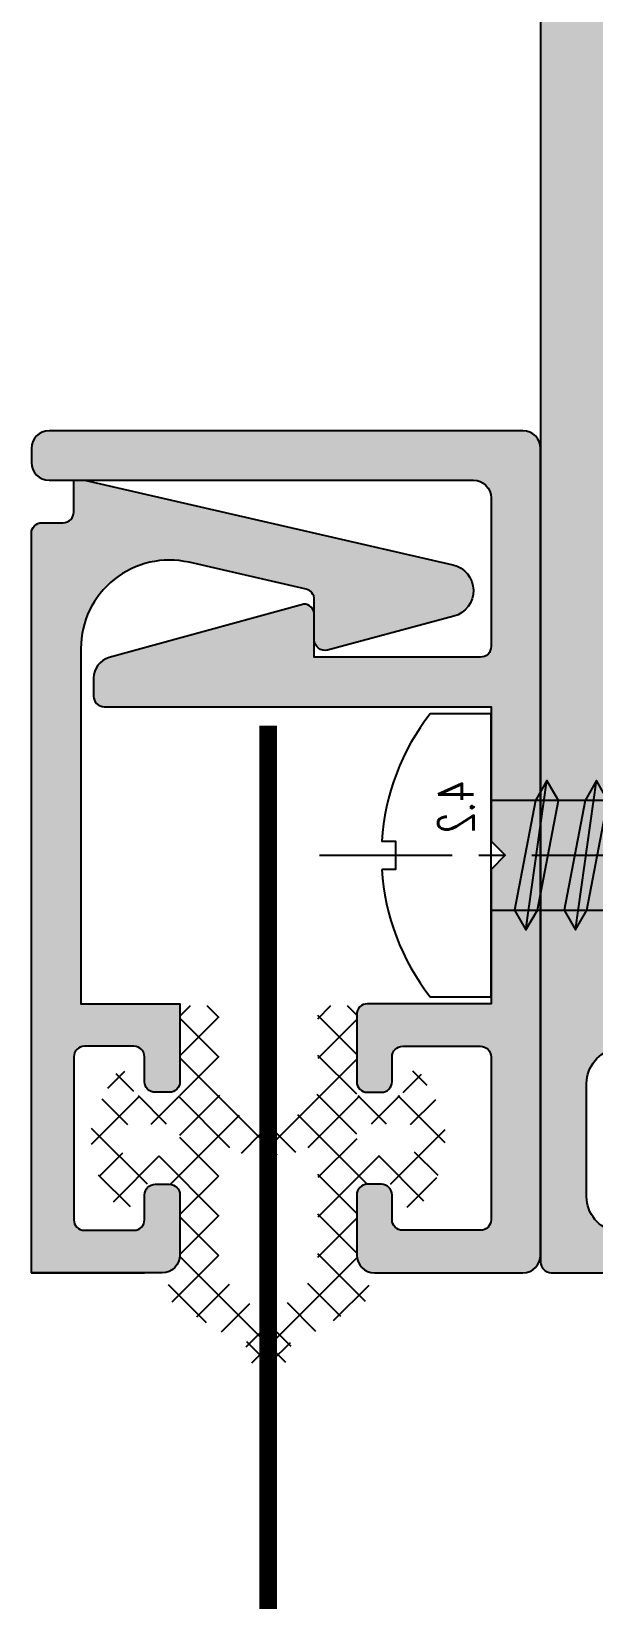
# Model space of a CAD drawing. Extents: x -160106 to 966792, y -663931 to 1550022.
# Drawn here: x -32155.47 to -32139.57, y -85884.49 to -85840.17 of the extents above; entities that cross this region are included whole.
import ezdxf
from ezdxf.enums import TextEntityAlignment as Align

# ---------------------------------------------------------------- set-up
doc = ezdxf.new("R2010")
doc.units = 0
doc.linetypes.add('CENTER', pattern=[2, 1.25, -0.25, 0.25, -0.25])
doc.linetypes.add('ZN-DASH', pattern=[0.35, 0.25, -0.1])
for name, color, linetype in [('!ZN1-填充-8', 8, 'Continuous'), ('!ZN1-标注-173', 173, 'Continuous'), ('!ZN4-配件-11', 11, 'Continuous'), ('!ZN5-铝材断面-6', 6, 'Continuous'), ('型材截面颜色', 253, 'Continuous')]:
    doc.layers.add(name, color=color, linetype=linetype)
doc.styles.add('DHTEXT-1', font='ROMANS.shx', dxfattribs={"width": 0.7, "bigfont": 'CHINESE.shx'})

# ---------------------------------------------------------------- blocks, each defined once
blk = doc.blocks.new('CX13448X')
at = {"layer": '型材截面颜色', "ltscale": 15}
h = blk.add_hatch(color=256, dxfattribs=at)
h.dxf.hatch_style = 1
edge = h.paths.add_edge_path(flags=16)
edge.add_line((0.3000000000029104, -7), (15.5000000001528, -7.000000000000002))
edge.add_arc((15.50000000015643, -6.699999999998909), 0.3000000000010914, 269.999999999175, 359.9999999991749)
edge.add_line((15.80000000015571, -6.700000000004366), (15.80000000015707, 6.700000000004366))
edge.add_arc((15.50000000016007, 6.700000000002547), 0.2999999999992724, 360.0000000005645, 450.0000000005645)
edge.add_line((15.50000000015643, 7), (0.3000000000065484, 7.000000000000002))
edge.add_arc((0.3000000000029104, 6.700000000000728), 0.2999999999992724, 449.9999999991749, 539.999999999175)
edge.add_line((3.637978807091713e-12, 6.700000000004366), (2.272095727701607e-12, -6.700000000004366))
edge.add_arc((0.2999999999992724, -6.700000000000728), 0.2999999999992724, 180.0000000005645, 270.0000000005645)
edge = h.paths.add_edge_path()
edge.add_arc((17.10000000106811, -6.670849738133256), 0.4999999990903793, 318.5903778461815, 360.0000000200885)
edge.add_arc((17.10000000106811, -6.670849738133256), 0.4999999990905053, 318.59037784618147, 360.00000002008846, ccw=False)
edge.add_arc((17.70000000015716, -7.19999999999709), 0.2999999999943072, 498.5903778998151, 629.9999999998697)
edge.add_line((17.70000000015716, -7.499999999992724), (17.83417375136196, -7.49999999999303))
edge.add_arc((17.83417375137651, -6.99999999996362), 0.5000000000291038, 269.9999999982022, 284.9999999974568)
edge.add_line((17.96358327391499, -7.482962913141819), (19.95570195740705, -6.949176320666975))
edge.add_arc((19.90393814839263, -6.755991155418087), 0.1999999999903862, 284.9999999984442, 368.0465667588496)
edge.add_arc((20.30000000017026, -6.699999999897045), 0.1999999999240962, 44.99999998291992, 188.0465667846159, ccw=False)
edge.add_line((20.44142135639413, -6.558578643756846), (20.75370126542768, -6.870858552791816))
edge.add_arc((20.40014787481778, -7.2244119433999), 0.5000000000232364, 365.00000000097833, 404.9999999997223, ccw=False)
edge.add_line((20.89824522388517, -7.180834072016296), (21.09885840958511, -9.473853277173932))
edge.add_arc((20.80000000015571, -9.499999999994543), 0.2999999999995347, 249.9999999991771, 364.9999999992583, ccw=False)
edge.add_line((20.69739395715442, -9.781907786229567), (19.2973939571614, -9.272349458268309))
edge.add_arc((19.39999999978681, -8.990441672565794), 0.299999999370298, 190.5210767381537, 250.000000032265, ccw=False)
edge.add_arc((18.81008731799739, -9.099999999996726), 0.3000000000032689, 370.5210768279933, 449.9999999991749)
edge.add_line((18.81008731800102, -8.799999999993815), (9.748517285479465, -8.79999999999504))
edge.add_arc((9.748517285483103, -8.499999999985448), 0.3000000000101863, 225.000000000361, 269.9999999991749, ccw=False)
edge.add_line((9.536385251121828, -8.712132034350361), (9.412121182144174, -8.58786796537578))
edge.add_arc((9.19998914752432, -8.799999999990177), 0.3000000003702247, 404.9999999993784, 495.0000000006067)
edge.add_line((8.987857112904749, -8.587867965376063), (8.863593043930168, -8.712132034350079))
edge.add_arc((8.651461009569175, -8.499999999985448), 0.3000000000100832, 270.0000000005645, 314.9999999993784, ccw=False)
edge.add_line((8.651461009572813, -8.799999999995634), (0.3000000000029104, -8.799999999996654))
edge.add_arc((0.3000000000065484, -9.099999999998545), 0.3000000000029104, 450.0000000005645, 539.9999999998697)
edge.add_line((3.637978807091713e-12, -9.099999999998545), (8.593476778635004e-12, -13.32032163476106))
edge.add_arc((0.2999999999992724, -13.3203216347647), 0.2999999999919964, 539.999999999175, 625.000000002151)
edge.add_line((0.2738532771872997, -13.6191800441884), (0.7433855323651162, -13.6602587936715))
edge.add_arc((0.6998076609779673, -14.1583561427251), 0.5000000000081111, 360.00000000007816, 444.9999999984081, ccw=False)
edge.add_line((1.199807660985243, -14.15835614272328), (1.199807660985148, -14.20019055570992))
edge.add_arc((0.6998076609816053, -14.20019055570992), 0.500000000003638, 270.0000000011204, 359.9999999998697, ccw=False)
edge.add_line((0.6998076609888813, -14.70019055571174), (-1.800192339011119, -14.70019055571152))
edge.add_arc((-1.800192339011119, -15.00019055571465), 0.3000000000029104, 449.9999999998697, 539.9999999988275)
edge.add_line((-2.100192339014029, -15.00019055570738), (-2.100192339012211, -17.40019055570883))
edge.add_arc((-2.400192339009664, -17.40019055571429), 0.2999999999992724, 270.0000000005645, 360.00000000091194, ccw=False)
edge.add_line((-2.400192339009664, -17.70019055571174), (-2.800192339011119, -17.70019055571265))
edge.add_arc((-2.800192338945635, -16.95019055591547), 0.7499999997962732, 124.84990459054961, 269.9999999951451, ccw=False)
edge.add_arc((-3.400192339013302, -16.08850615923075), 0.2999999999999152, 304.8499045927399, 359.9999999977853)
edge.add_line((-3.100192339014029, -16.08850615924166), (-3.100192339012263, -15.31187495217455))
edge.add_arc((-3.400192338824127, -15.31187495259292), 0.2999999998137355, 360.0000000797721, 415.1500954802883)
edge.add_arc((-2.800192339014757, -14.45019055571356), 0.7499999999953874, 89.99999999959181, 235.1500954045641, ccw=False)
edge.add_line((-2.800192339007481, -13.70019055571902), (-2.299999999991996, -13.70019055571106))
edge.add_arc((-2.299999999999272, -13.2001905557081), 0.500000000003638, 270.0000000007035, 359.9999999996613)
edge.add_line((-1.799999999995634, -13.20019055571174), (-1.799999999987897, 34.99999999999272))
edge.add_arc((-1.499999999992724, 34.99999999999818), 0.2999999999956344, 89.99999999986971, 180.0000000009119, ccw=False)
edge.add_line((-1.499999999992724, 35.29999999999563), (2.399999990229844, 35.29999999999586))
edge.add_arc((2.399999990229844, 34.99999999999454), 0.3000000000010914, 359.99999999952234, 449.9999999998697, ccw=False)
edge.add_line((2.699999990229117, 34.99999999999272), (2.699999990233151, 33.57426406870945))
edge.add_arc((2.399999990208016, 33.57426406871855), 0.3000000000247383, 315.0000000015893, 359.99999999813275, ccw=False)
edge.add_line((2.612132024587481, 33.36213203435182), (2.287867955877291, 33.0378679656431))
edge.add_arc((2.075735921516753, 33.25000000000909), 0.3000000000100832, 270.0000000005645, 314.9999999993784, ccw=False)
edge.add_line((2.075735921520391, 32.94999999999891), (1.999999990235665, 32.94999999999726))
edge.add_arc((1.999999990228389, 33.24999999999272), 0.2999999999956344, 179.9999999998697, 270.00000000125937, ccw=False)
edge.add_line((1.699999990232754, 33.24999999999272), (1.699999990212405, 33.89999999999418))
edge.add_arc((1.399999990222568, 33.90000000000509), 0.2999999999919964, 359.9999999977853, 449.9999999977853)
edge.add_line((1.399999990233482, 34.19999999999709), (0.7437794071629469, 34.19999999999676))
edge.add_arc((0.743779407144757, 33.70000000031359), 0.4999999996834958, 449.9999999982022, 460.0079798054889)
edge.add_line((0.6568867402129399, 34.19239177940472), (0.3262146563246043, 34.13403788224134))
edge.add_arc((0.4999999902320269, 33.14925432342716), 0.9999999999976827, 460.0079798014438, 539.999999999974)
edge.add_line((-0.5000000097643351, 33.14925432342716), (-0.5000000097788839, 29.95078068236035))
edge.add_arc((0.4999999902247509, 29.95078068236762), 1.000000000003638, 180.0000000003908, 259.9920201989838)
edge.add_line((0.326214656324737, 28.96599712354509), (0.6568867402128072, 28.90764322639113))
edge.add_arc((0.743779407148395, 29.40003500548119), 0.4999999996836761, 259.9920201942506, 270.0000000015372)
edge.add_line((0.7437794071593089, 28.90003500579769), (1.399999990229844, 28.90003500579802))
edge.add_arc((1.399999990233482, 29.2000350058006), 0.3000000000029104, 269.9999999998697, 359.9999999998697)
edge.add_line((1.699999990232754, 29.2000350058006), (1.699999990234232, 29.85003500579478))
edge.add_arc((1.999999990235665, 29.85003500579478), 0.3000000000029104, 89.99999999986971, 179.9999999998697, ccw=False)
edge.add_line((1.999999990235665, 30.15003500579769), (2.075735921520391, 30.15003500579934))
edge.add_arc((2.075735921516753, 29.85003500578932), 0.3000000000101863, 405.000000000361, 449.999999999175, ccw=False)
edge.add_line((2.287867955878028, 30.06216704015242), (2.612132024579468, 29.73790297144222))
edge.add_arc((2.399999990204378, 29.5257709370635), 0.3000000000306627, 360.00000000403855, 405.000000000361, ccw=False)
edge.add_line((2.699999990236392, 29.52577093708533), (2.699999990232558, 27.83926549035095))
edge.add_arc((2.399999990244396, 27.83926549035095), 0.2999999999883585, 329.99999999831596, 359.9999999998697, ccw=False)
edge.add_line((2.659807611365977, 27.6892654903495), (2.059807611368707, 26.65003500579905))
edge.add_arc((1.799999990234937, 26.80003500579551), 0.2999999999955427, 179.9999999991749, 330.00000000026074, ccw=False)
edge.add_line((1.499999990235665, 26.80003500579915), (1.499999990229981, 27.50003500579624))
edge.add_arc((1.199999990225479, 27.50003500579442), 0.3000000000065484, 360.0000000005645, 449.9999999998697)
edge.add_line((1.199999990225479, 27.80003500580096), (0.2999999902167474, 27.80003500580665))
edge.add_arc((0.2999999902349373, 27.50003500580715), 0.2999999999992724, 450.0000000033438, 540.0000000019542)
edge.add_line((-9.764335118234158e-09, 27.50003500579624), (-9.769794419393162e-09, 9.099999999998545))
edge.add_arc((0.2999999902276613, 9.099999999996726), 0.2999999999992724, 539.9999999995222, 630.0000000005646)
edge.add_line((0.2999999902312993, 8.799999999995634), (1.199999990225479, 8.799999999997226))
edge.add_arc((1.199999990232754, 9.099999999993088), 0.2999999999956344, 269.9999999984801, 359.9999999998697)
edge.add_line((1.499999990228389, 9.099999999991269), (1.499999990237256, 9.799999999995634))
edge.add_arc((1.799999990238575, 9.799999999991996), 0.2999999999992724, 390.00000000163124, 539.9999999991749, ccw=False)
edge.add_line((2.059807611367432, 9.949999999998909), (2.63715788055697, 8.949999999997596))
edge.add_arc((2.896965501662635, 9.099999999991269), 0.299999999972579, 210.0000000016097, 270.0000000054281)
edge.add_line((2.896965501691739, 8.800000000019281), (8.651461009569175, 8.800000000011654))
edge.add_arc((8.651461009547347, 8.499999999978172), 0.3000000000320142, 404.9999999979045, 449.99999999570093, ccw=False)
edge.add_line((8.863593043934088, 8.712132034350361), (8.987857112908104, 8.58786796537578))
edge.add_arc((9.199989147527958, 8.799999999993815), 0.3000000003715109, 224.9999999996241, 315.0000000003611)
edge.add_line((9.41212118214753, 8.587867965376063), (9.536385251125749, 8.712132034350079))
edge.add_arc((9.748517285483103, 8.499999999989086), 0.3000000000049383, 450.0000000005645, 494.99999999937836, ccw=False)
edge.add_line((9.748517285479465, 8.799999999995634), (18.81008731800102, 8.800000000004134))
edge.add_arc((18.81008731800102, 9.100000000013097), 0.3000000000083674, 269.9999999998697, 349.478923169482)
edge.add_arc((19.3999999997759, 8.990441672578527), 0.2999999993480698, 469.9999999674756, 529.4789232633423, ccw=False)
edge.add_line((19.29739395716024, 9.272349458260578), (20.69739395715558, 9.781907786244574))
edge.add_arc((20.80000000015934, 9.500000000007276), 0.3000000000034771, 354.99999999811916, 470.0000000010964, ccw=False)
edge.add_line((21.09885840959032, 9.473853277173475), (20.89824522388723, 7.180834072016753))
edge.add_arc((20.40014787484688, 7.2244119433999), 0.499999999996763, 314.999999998838, 354.9999999989221, ccw=False)
edge.add_line((20.75370126543203, 6.8708585528002), (20.44142135639706, 6.558578643759375))
edge.add_arc((20.3000000001739, 6.699999999900683), 0.1999999999218316, 171.9534332160096, 315.00000001681957, ccw=False)
edge.add_arc((19.90393814839263, 6.755991155414449), 0.1999999999952335, 351.9534332422136, 435.0000000005583)
edge.add_line((19.95570195740947, 6.949176320667902), (17.96358327391621, 7.482962913140891))
edge.add_arc((17.83417375137651, 6.99999999996362), 0.5000000000292096, 435.0000000022827, 450.0000000015372)
edge.add_line((17.83417375136196, 7.499999999992724), (17.70000000015716, 7.500000000000306))
edge.add_arc((17.70000000015716, 7.200000000002547), 0.2999999999974534, 449.9999999998697, 581.4096221011655)
edge.add_arc((17.10000000104628, 6.67084973812598), 0.4999999991166976, 359.99999998090163, 401.40962215256576, ccw=False)
edge.add_line((17.60000000016225, 6.670849737958633), (17.60000000014641, 2.900000000001455))
edge.add_arc((17.90000000014334, 2.900000000005093), 0.2999999999992724, 180.0000000005645, 270.0000000005645)
edge.add_line((17.90000000014697, 2.600000000005821), (18.05987152578746, 2.600000000007276))
edge.add_arc((18.05987152580565, 3.099999999967622), 0.4999999999599822, 269.9999999977853, 301.3117946477415)
edge.add_line((18.31971902371879, 2.672824066903559), (19.79606100097794, 3.570870373238276))
edge.add_arc((19.90000000015425, 3.400000000005093), 0.1999999999954814, 359.99999999882755, 481.311794648865, ccw=False)
edge.add_line((20.1000000001477, 3.400000000001455), (20.10000000014653, 2.88574783950753))
edge.add_arc((17.89998115106937, 2.885714310703406), 2.200018849330188, 301.3109214311049, 360.00087320115244, ccw=False)
edge.add_line((19.04329129184043, 1.006106676271884), (18.09155890118068, 0.4271759331098833))
edge.add_arc((18.35140639910605, 5.456968210637569e-12), 0.5000000000026256, 481.3117946466747, 598.6882053521357)
edge.add_line((18.09155890117108, -0.4271759330931673), (19.04332899103115, -1.006129608357132))
edge.add_arc((17.9000000001397, -2.885703714004194), 2.200000000007874, 360.0000000003908, 418.6882053527847, ccw=False)
edge.add_line((20.1000000001477, -2.885703713989642), (20.10000000015381, -3.399999999994179))
edge.add_arc((19.90000000014697, -3.39999999999236), 0.2000000000043656, 238.68820535366052, 359.99999999934863, ccw=False)
edge.add_line((19.7960610009759, -3.570870373237994), (18.31971902372083, -2.672824066896564))
edge.add_arc((18.05987152580565, -3.099999999956708), 0.4999999999593197, 418.6882053519979, 450.0000000019541)
edge.add_line((18.0598715257911, -2.599999999996726), (17.90000000015061, -2.599999999998181))
edge.add_arc((17.90000000014697, -2.899999999997817), 0.2999999999992724, 449.9999999991749, 539.999999999175)
edge.add_line((17.6000000001477, -2.899999999994179), (17.60000000016096, -6.670849737958633))
edge.add_arc((17.10000000106811, -6.670849738133256), 0.4999999990905053, 318.59037784618147, 360.00000002008846, ccw=False)
at = {"layer": '!ZN5-铝材断面-6'}
for points in [[(-1.799999999995634, -13.20019055571174), (-1.799999999988358, 34.99999999999272, -0.4142135623784227), (-1.499999999992724, 35.29999999999563), (2.399999990229844, 35.29999999999563, -0.4142135623713191)], [(0.326214656324737, 34.13403788224241, 0.3639308037618496), (-0.5000000097643351, 33.14925432342716), (-0.500000009778887, 29.95078068236035, 0.3639308037635344), (0.326214656324737, 28.96599712354509)]]:
    blk.add_lwpolyline(points, format="xyb", dxfattribs=at)
blk = doc.blocks.new('TLM145SX-002', base_point=(19404.42772767982, -6499.401635868506))
at = {"layer": '型材截面颜色', "ltscale": 15}
h = blk.add_hatch(color=256, dxfattribs=at)
h.dxf.hatch_style = 1
edge = h.paths.add_edge_path()
edge.add_line((19404.42772767982, -6499.401635868506), (19383.5277276995, -6499.401635932963))
edge.add_arc((19383.5277276995, -6499.701635932968), 0.3000000000038198, 90, 179.9999999998263)
edge.add_line((19383.2277276995, -6499.701635932966), (19383.2277276995, -6500.301635932958))
edge.add_arc((19382.9277276995, -6500.301635932972), 0.3000000000029103, -90, 2.7791884349426255e-09, ccw=False)
edge.add_line((19382.9277276995, -6500.601635932975), (19382.0277276995, -6500.601635932961))
edge.add_line((19382.0277276995, -6500.601635932961), (19382.0277276995, -6500.901635932963))
edge.add_line((19382.0277276995, -6500.901635932963), (19384.41662499283, -6511.319269582289))
edge.add_arc((19385.14765095653, -6511.151635932962), 0.7499999999950583, 192.9153663464017, 345.0000000005384)
edge.add_line((19385.87209532625, -6511.345750216782), (19386.8277276995, -6507.779281646481))
edge.add_arc((19386.53794995161, -6507.701635932948), 0.3000000000002954, 344.999999999661, 450)
edge.add_line((19386.53794995161, -6507.401635932949), (19385.39878255695, -6507.401635932956))
edge.add_arc((19385.39878255695, -6507.101635932962), 0.2999999999938154, 192.9153663461761, 270, ccw=False)
edge.add_line((19385.10637217147, -6507.168689392691), (19384.34774227796, -6503.860414764082))
edge.add_arc((19386.7844954903, -6503.301635932972), 2.499999999992525, 89.99999999983322, 192.9153663468036, ccw=False)
edge.add_line((19386.78449549031, -6500.801635932972), (19396.82772767983, -6500.801635932972))
edge.add_line((19396.82772767983, -6500.801635932972), (19396.8277276798, -6503.60163689637))
edge.add_line((19396.8277276798, -6503.60163689637), (19399.02772767981, -6503.60163689637))
edge.add_arc((19399.02772767981, -6503.301636896367), 0.3000000000029103, 270, 360)
edge.add_line((19399.32772767981, -6503.301636896367), (19399.32772767982, -6502.901636896373))
edge.add_arc((19399.02772767982, -6502.901636896369), 0.3000000000029103, 359.9999999993051, 450.0000000013896)
edge.add_line((19399.02772767981, -6502.60163689637), (19398.32772767981, -6502.601636896363))
edge.add_arc((19398.3277276798, -6502.301636896364), 0.2999999999992723, 180.0000000006947, 270.0000000013896, ccw=False)
edge.add_line((19398.02772767981, -6502.301636896367), (19398.02772767981, -6500.901636896358))
edge.add_arc((19398.32772767982, -6500.901636896366), 0.3000000000101863, 90.0000000013896, 179.9999999986104, ccw=False)
edge.add_line((19398.32772767981, -6500.601636896356), (19402.9277276798, -6500.60163689637))
edge.add_arc((19402.92772767982, -6500.901636896373), 0.3000000000029103, 2.7791884349426255e-09, 90.00000000277919, ccw=False)
edge.add_line((19403.22772767982, -6500.901636896358), (19403.2277276798, -6502.301636896367))
edge.add_arc((19402.92772767981, -6502.30163689636), 0.2999999999956344, 269.9999999986104, 359.9999999986104, ccw=False)
edge.add_line((19402.9277276798, -6502.601636896356), (19402.2277276798, -6502.60163689637))
edge.add_arc((19402.22772767982, -6502.901636896373), 0.3000000000029103, 90.00000000277919, 180)
edge.add_line((19401.92772767982, -6502.901636896373), (19401.92772767982, -6503.301636896367))
edge.add_arc((19402.22772767982, -6503.301636896367), 0.3000000000029103, 180, 270)
edge.add_line((19402.22772767982, -6503.60163689637), (19403.92772767982, -6503.601636896356))
edge.add_arc((19403.92772767982, -6503.101636896356), 0.4999999999999999, 270, 359.9999999983325)
edge.add_line((19404.42772767982, -6503.10163689637), (19404.42772767982, -6499.401635932963))
at = {"layer": '!ZN5-铝材断面-6'}
blk.add_lwpolyline([(19404.42772767982, -6499.401635868506), (19383.5277276995, -6499.401635932963, 0.4142135623713136), (19383.2277276995, -6499.701635932966), (19383.2277276995, -6500.301635932958, -0.4142135623872967), (19382.9277276995, -6500.601635932975), (19382.0277276995, -6500.601635932961), (19382.0277276995, -6500.901635932963), (19384.41662499283, -6511.319269582289, 0.7818804957560435), (19385.87209532625, -6511.345750216782), (19386.8277276995, -6507.779281646481, 0.4931454260349682), (19386.53794995161, -6507.401635932949), (19385.39878255695, -6507.401635932956, -0.3496300056128719), (19385.10637217147, -6507.168689392691), (19384.34774227796, -6503.860414764082, -0.4818876223003111), (19386.78449549031, -6500.801635932972), (19396.82772767983, -6500.801635932972), (19396.8277276798, -6503.60163689637), (19399.02772767981, -6503.60163689637, 0.414213562373095), (19399.32772767981, -6503.301636896367), (19399.32772767982, -6502.901636896373, 0.4142135623872967), (19399.02772767981, -6502.60163689637), (19398.32772767981, -6502.601636896363, -0.4142135623731004), (19398.02772767981, -6502.301636896367), (19398.02772767981, -6500.901636896358, -0.4142135623588823), (19398.32772767981, -6500.601636896356), (19402.9277276798, -6500.60163689637, -0.4142135623731005), (19403.22772767982, -6500.901636896358), (19403.2277276798, -6502.301636896367, -0.4142135623730896), (19402.9277276798, -6502.601636896356), (19402.2277276798, -6502.60163689637, 0.4142135623588878), (19401.92772767982, -6502.901636896373), (19401.92772767982, -6503.301636896367, 0.414213562373095), (19402.22772767982, -6503.60163689637), (19403.92772767982, -6503.601636896356, 0.4142135623645707), (19404.42772767982, -6503.10163689637), (19404.42772767982, -6499.401635932963), (19404.42772767982, -6502.60163689637)], format="xyb", dxfattribs=at)
blk = doc.blocks.new('20210519161541')
at = {"layer": '!ZN1-填充-8'}
h = blk.add_hatch(dxfattribs=at)
h.set_pattern_fill('ANSI37', color=256, scale=0.5000000000000001)
h.set_pattern_definition([(45, (-17246.52560087639, 5827.92907055498), (-0.5612660075668222, 0.5612660075668222), []), (135, (-17246.52560087639, 5827.92907055498), (-0.5612660075668222, -0.5612660075668221), [])])
edge = h.paths.add_edge_path(flags=16)
edge.add_line((0.150000000041473, -1.699999999932515), (-0.1499999999614374, -1.699999999947067))
edge.add_arc((-0.1499999999614374, -1.399999999947795), 0.2999999999993861, 180, 269.9999999975031, ccw=False)
edge.add_line((-0.4499999999607098, -1.399999999962347), (-0.4500000000152795, -0.3000000000147338))
edge.add_arc((-0.1500000000123691, -0.2999999999992724), 0.2999999999997272, 89.99999999986971, 180.0000000028227, ccw=False)
edge.add_line((-0.1500000000123691, 0), (0.1500000000123691, 0))
edge.add_arc((0.1500000000050932, -0.3000000000001819), 0.3000000000001819, 4.3428372009657323e-11, 89.9999999977419, ccw=False)
edge.add_line((0.4500000000080036, -0.2999999999947249), (0.4500000000261934, -1.399999999927786))
edge.add_arc((0.150000000026921, -1.399999999933243), 0.3000000000001819, -89.99999999717738, 9.987957128032576e-10, ccw=False)
edge = h.paths.add_edge_path()
edge.add_line((-0.2521415649534902, -3.258904386087124), (-0.6563268789977883, -3.906140148473241))
edge.add_arc((-0.3594580149365356, -4.091528598900368), 0.3499999999999224, 148.0160768000584, 319.5713661955626)
edge.add_line((-0.09303300579631468, -4.318503739618791), (1.05089775959641, -2.97574979898036))
edge.add_arc((1.431504915512051, -3.300000000005639), 0.4999999999990905, 89.9999999998567, 139.5713661956092, ccw=False)
edge.add_line((1.431504915515688, -2.800000000006548), (3.500000000040018, -2.800000000010186))
edge.add_arc((3.500000000040018, -2.500000000010914), 0.2999999999997272, 269.999999999848, 360.0000000004776)
edge.add_line((3.80000000003929, -2.500000000008185), (3.800000000035652, -2.000000000010004))
edge.add_arc((3.50000000003638, -2.000000000010004), 0.2999999999999545, 0, 89.99999999945719)
edge.add_line((3.50000000003638, -1.700000000010732), (1.250000000032742, -1.700000000006185))
edge.add_line((1.250000000032742, -1.700000000006185), (1.250000000007276, -0.4000000000023647))
edge.add_line((1.250000000007276, -0.4000000000023647), (1.650000000001455, -0.4000000000023647))
edge.add_arc((1.650000000001455, -0.1000000000021828), 0.2999999999999545, 269.9999999999131, 407.2906100430717)
edge.add_line((1.853484030820255, 0.1204410333875785), (0.764431062816584, 0.7353853870799867))
edge.add_arc((0.5185864681734529, 0.2999999999983629), 0.5000000000011169, 60.54833232561359, 89.99999999988276)
edge.add_line((0.5185864681734529, 0.7999999999992724), (-0.5185864682425745, 0.8000000000001819))
edge.add_arc((-0.5185864682462125, 0.3000000000001819), 0.5000000000006821, 89.99999999990881, 119.4516676764658)
edge.add_line((-0.7644310629038955, 0.7353853870727107), (-1.853484030849359, 0.1204410333621126))
edge.add_arc((-1.650000000023283, -0.1000000000212822), 0.299999999999865, 132.7093899585716, 269.9999999999349)
edge.add_line((-1.650000000023283, -0.4000000000205546), (-1.250000000007276, -0.4000000000187356))
edge.add_line((-1.250000000007276, -0.4000000000187356), (-1.24999999994543, -1.700000000000728))
edge.add_line((-1.24999999994543, -1.700000000000728), (-3.599999999983993, -1.69999999999618))
edge.add_arc((-3.599999999980355, -1.19999999999709), 0.4999999999992936, 209.5813778755374, 269.999999999544, ccw=False)
edge.add_arc((-4.295724338415312, -1.594927391518468), 0.2999999999998583, 29.58137787552679, 149.3380988496357)
edge.add_line((-4.553781808568601, -1.44193607771922), (-6.280546773792594, -4.284139996969316))
edge.add_arc((-5.936470146923966, -4.488128415369829), 0.3999999999998954, 149.3380988495323, 316.0068604347871)
edge.add_line((-5.648700958277914, -4.765957308874931), (-4.076013792844606, -3.105427766242428))
edge.add_arc((-3.356590821233112, -3.800000000008367), 1.000000000001592, 90.00000000003263, 136.0068604347303, ccw=False)
edge.add_line((-3.356590821233112, -2.800000000006548), (-0.5066005912885885, -2.800000000006548))
edge.add_arc((-0.5066005912885885, -3.10000000000673), 0.2999999999999853, -31.983923199898925, 90, ccw=False)
blk = doc.blocks.new('*U1767')
at = {"linetype": 'ByBlock', "ltscale": 10}
for p, q in [((0.9859588387780631, 2.110000000000021), (1.57904116122194, -2.110000000000007)), ((2.385958838778063, 2.109999999999994), (2.97904116122194, -2.110000000000034)), ((3.785958838778063, 2.109999999999967), (4.37904116122194, -2.110000000000061)), ((5.185958838778062, 2.10999999999994), (5.779041161221939, -2.110000000000087)), ((6.585958838778063, 2.109999999999913), (7.17904116122194, -2.110000000000114)), ((7.985958838778063, 2.109999999999886), (8.57904116122194, -2.110000000000142)), ((9.385958838778063, 2.109999999999859), (9.97904116122194, -2.110000000000168)), ((10.78595883877806, 2.109999999999832), (11.37904116122194, -2.110000000000196)), ((12.18595883877806, 2.109999999999805), (12.77904116122194, -2.110000000000222)), ((13.58595883877806, 2.109999999999778), (14.17904116122194, -2.110000000000249)), ((14.98595883877806, 2.109999999999751), (15.57904116122194, -2.110000000000277)), ((0, 1.550000000000024), (15.895000016689, 1.549999999999744)), ((15.895000016689, 1.549999999999744), (19, -2.884803507186006e-13)), ((19, -2.884803507186006e-13), (15.895000016689, -1.550000000000251)), ((15.895000016689, -1.550000000000251), (0, -1.549999999999945))]:
    blk.add_line(p, q, dxfattribs=at)
at = {"color": 0, "linetype": 'CENTER', "ltscale": 3}
blk.add_line((-4.851510917911964, 2.913225216616411e-13), (20.54315256367451, -4.2632564145606e-15), dxfattribs=at)
at = {"linetype": 'ByBlock', "ltscale": 10}
blk.add_lwpolyline([(-3.087680633323398, 0.4000000000000909, -0.1514667514007003), (-1.723475382979757, 4), (0, 4), (0, -4), (-1.723475382979757, -4, -0.1514667514007005), (-3.087680633323398, -0.4000000000000892), (-2.699999999999932, -0.3999999999999773), (-2.699999999999932, 0.4000000000000341)], format="xyb", close=True, dxfattribs=at)
for points in [[(1.255725010475717, -1.549999999999976), (0.6626426880318403, 1.550000000000018), (0.9859588387779494, 2.109999999999935), (1.309274989524115, 1.550000000000018), (1.902357311968163, -1.549999999999976), (1.57904116122194, -2.10999999999995)], [(2.655725010475717, -1.550000000000003), (2.06264268803184, 1.549999999999991), (2.385958838777949, 2.109999999999908), (2.709274989524115, 1.549999999999991), (3.302357311968163, -1.550000000000003), (2.97904116122194, -2.109999999999977)], [(4.055725010475717, -1.55000000000003), (3.46264268803184, 1.549999999999965), (3.785958838777949, 2.109999999999881), (4.109274989524115, 1.549999999999965), (4.702357311968163, -1.55000000000003), (4.37904116122194, -2.110000000000004)], [(5.455725010475716, -1.550000000000057), (4.86264268803184, 1.549999999999937), (5.185958838777949, 2.109999999999855), (5.509274989524115, 1.549999999999937), (6.102357311968162, -1.550000000000057), (5.779041161221939, -2.110000000000031)], [(6.855725010475717, -1.550000000000084), (6.26264268803184, 1.549999999999911), (6.585958838777949, 2.109999999999828), (6.909274989524115, 1.549999999999911), (7.502357311968162, -1.550000000000084), (7.17904116122194, -2.110000000000058)], [(8.255725010475718, -1.550000000000111), (7.66264268803184, 1.549999999999883), (7.985958838777949, 2.1099999999998), (8.309274989524116, 1.549999999999883), (8.902357311968164, -1.550000000000111), (8.57904116122194, -2.110000000000085)], [(9.655725010475717, -1.550000000000138), (9.06264268803184, 1.549999999999857), (9.385958838777949, 2.109999999999774), (9.709274989524115, 1.549999999999857), (10.30235731196816, -1.550000000000138), (9.97904116122194, -2.110000000000111)], [(11.05572501047572, -1.550000000000165), (10.46264268803184, 1.54999999999983), (10.78595883877795, 2.109999999999746), (11.10927498952411, 1.54999999999983), (11.70235731196816, -1.550000000000165), (11.37904116122194, -2.110000000000139)], [(12.45572501047572, -1.550000000000192), (11.86264268803184, 1.549999999999803), (12.18595883877795, 2.10999999999972), (12.50927498952412, 1.549999999999803), (13.10235731196816, -1.550000000000192), (12.77904116122194, -2.110000000000166)], [(13.85572501047572, -1.550000000000219), (13.26264268803184, 1.549999999999776), (13.58595883877795, 2.109999999999693), (13.90927498952411, 1.549999999999776), (14.50235731196816, -1.550000000000219), (14.17904116122194, -2.110000000000193)], [(15.25572501047572, -1.550000000000246), (14.66264268803184, 1.549999999999749), (14.98595883877795, 2.109999999999665), (15.30927498952412, 1.549999999999749), (15.90235731196816, -1.550000000000246), (15.57904116122194, -2.11000000000022)]]:
    blk.add_lwpolyline(points, close=True, dxfattribs=at)
at = {"layer": 'Defpoints', "color": 0, "ltscale": 10, "style": 'DHTEXT-1', "width": 0.7}
blk.add_text('4.2', height=1, rotation=90, dxfattribs=at).set_placement((-0.4943080637851551, -1.360906739295894), align=Align.CENTER)
blk = doc.blocks.new('ZNSC001')
at = {"layer": '型材截面颜色', "ltscale": 15}
h = blk.add_hatch(color=256, dxfattribs=at)
h.dxf.hatch_style = 1
edge = h.paths.add_edge_path()
edge.add_arc((-3.499984116020642, -0.90000000002874), 0.5, 180, 270, ccw=False)
edge.add_line((-3.999984116020642, -0.90000000002874), (-3.999984116020642, 12.50000000000182))
edge.add_arc((-3.499984116020642, 12.50000000000182), 0.5, 90, 180, ccw=False)
edge.add_line((-3.499984116020642, 13.00000000000182), (-3.099984116033738, 13.00000000000182))
edge.add_arc((-3.099984116033738, 12.50000000000182), 0.5, 0, 90, ccw=False)
edge.add_line((-2.599984116033738, 12.50000000000182), (-2.599984116033738, 0.500000000005457))
edge.add_arc((-2.099984116033738, 0.5000000000063665), 0.5, 180.0000000001042, 270)
edge.add_line((-2.099984116033738, 5.456968210637569e-12), (2.099984116033738, -5.456968210637569e-12))
edge.add_arc((2.099984116681298, 0.2999999980438588), 0.2999999980493158, 269.9999998763251, 360.0000003724142)
edge.add_line((2.399984114734252, 0.2999999999938154), (2.399984075807879, 4.999999960235073))
edge.add_line((2.399984075807879, 4.999999960235073), (1.200015903643362, 4.999999960235073))
edge.add_arc((1.200015903643362, 5.299999960238893), 0.3000000000038199, 180.0000000029529, 270, ccw=False)
edge.add_line((0.9000159036404511, 5.299999960223431), (2.413852457892062, 10.80093650764502))
edge.add_arc((2.992346673319844, 10.64173712729462), 0.5999999999894634, 90, 164.6133009178578, ccw=False)
edge.add_line((2.992346673319844, 11.24173712728771), (3.499984198209859, 11.24173712729134))
edge.add_arc((3.499984198209859, 10.94173712728843), 0.3000000000029104, -1.945448957485496e-08, 90, ccw=False)
edge.add_line((3.799984198212769, 10.94173712718657), (3.799984195877187, -9.094947017729282e-12))
edge.add_line((3.799984195877187, -9.094947017729282e-12), (7.600000040165469, -2.000888343900442e-11))
edge.add_line((7.600000040165469, -2.000888343900442e-11), (8.0000000401742, -0.4000000000251021))
edge.add_line((8.0000000401742, -0.4000000000251021), (8.400000040175655, -2.364686224609613e-11))
edge.add_line((8.400000040175655, -2.364686224609613e-11), (12.200015883991, -3.456079866737127e-11))
edge.add_line((12.200015883991, -3.456079866737127e-11), (12.200015883991, 3.499998506425982))
edge.add_arc((12.50001588398663, 3.499998506431439), 0.2999999999956344, 90.0000000013896, 180.0000000010422, ccw=False)
edge.add_line((12.50001588397936, 3.799998506425254), (14.40001588397354, 3.799998506425254))
edge.add_arc((14.40001588397354, 3.499998506422344), 0.3000000000029104, 0, 90, ccw=False)
edge.add_line((14.70001588397645, 3.499998506422344), (14.70001588397645, 3.099998506428165))
edge.add_arc((14.40001588398081, 3.099998506421798), 0.2999999999956344, -90.0000000013896, 1.2158807294326834e-09, ccw=False)
edge.add_line((14.40001588397354, 2.799998506425254), (13.70001588397645, 2.799998506417978))
edge.add_arc((13.70001588396917, 2.499998506418706), 0.2999999999992724, 89.99999999861036, 179.9999999993052)
edge.add_line((13.40001588397354, 2.499998506422344), (13.40001588397354, 0.3000000000083674))
edge.add_arc((13.700015883991, 0.3000000000120053), 0.3000000000174623, 180.0000000006948, 269.9999999972208)
edge.add_line((13.70001588397645, -1.818989403545856e-12), (18.30001588396772, 9.094947017729282e-12))
edge.add_arc((18.30001588397499, 0.3000000000074579), 0.2999999999983629, 269.9999999986104, 359.9999999987841)
edge.add_line((18.60001588397063, 0.3000000000010914), (18.60001588397063, 2.499998506422344))
edge.add_arc((18.30001588397499, 2.499998506415068), 0.2999999999956344, 1.389597062550136e-09, 90.00000000138955)
edge.add_line((18.30001588396772, 2.799998506410702), (17.60001588395608, 2.799998506421616))
edge.add_arc((17.60001588397063, 3.099998506427255), 0.3000000000056389, 179.9999999998263, 269.9999999972208, ccw=False)
edge.add_line((17.30001588396772, 3.099998506428165), (17.30001588396772, 3.499998506422344))
edge.add_arc((17.60001588397063, 3.499998506421434), 0.3000000000029104, 90, 179.9999999998263, ccw=False)
edge.add_line((17.60001588397063, 3.799998506425254), (19.30001588396772, 3.799998506410702))
edge.add_arc((19.30001588396044, 3.299998506399788), 0.5000000000109139, 4.16889633925166e-10, 89.99999999916622, ccw=False)
edge.add_line((19.80001588396772, 3.299998506403426), (19.80001588396772, -0.90000000002874))
edge.add_arc((19.30001588396772, -0.90000000002874), 0.5, 270, 360, ccw=False)
edge.add_line((19.30001588396772, -1.40000000002874), (-3.499984116020642, -1.40000000002874))
at = {"layer": '!ZN5-铝材断面-6'}
blk.add_lwpolyline([(-3.499984116020642, -1.40000000002874, -0.4142135623730951), (-3.999984116020642, -0.90000000002874), (-3.999984116020642, 12.50000000000182, -0.4142135623730758), (-3.499984116020642, 13.00000000000182), (-3.099984116033738, 13.00000000000182, -0.414213562373095), (-2.599984116033738, 12.50000000000182), (-2.599984116033738, 0.500000000005457, 0.414213562372415), (-2.099984116033738, 5.456968210637569e-12), (2.099984116033738, -5.456968210637569e-12, 0.4142135649135184), (2.399984114734252, 0.2999999999938154), (2.399984075807879, 4.999999960235073), (1.200015903643362, 4.999999960235073, -0.4142135623571121), (0.9000159036404511, 5.299999960223431), (2.413852457892062, 10.80093650764502, -0.3375736157650825), (2.992346673319844, 11.24173712728771), (3.499984198209859, 11.24173712729134, -0.4142135624725453), (3.799984198212769, 10.94173712718657), (3.799984195877187, -9.094947017729282e-12), (7.600000040165469, -2.000888343900442e-11), (8.0000000401742, -0.4000000000251021), (8.400000040175655, -2.364686224609613e-11), (12.200015883991, -3.456079866737127e-11), (12.200015883991, 3.499998506425982, -0.4142135623730951), (12.50001588397936, 3.799998506425254), (14.40001588397354, 3.799998506425254, -0.4142135623722072), (14.70001588397645, 3.499998506422344), (14.70001588397645, 3.099998506428165, -0.4142135623855263), (14.40001588397354, 2.799998506425254), (13.70001588397645, 2.799998506417978, 0.414213562373095), (13.40001588397354, 2.499998506422344), (13.40001588397354, 0.3000000000083674, 0.4142135623588878), (13.70001588397645, -1.818989403545856e-12), (18.30001588396772, 9.094947017729282e-12, 0.4142135623713189), (18.60001588397063, 0.3000000000010914), (18.60001588397063, 2.499998506422344, 0.4142135623730953), (18.30001588396772, 2.799998506410702), (17.60001588395608, 2.799998506421616, -0.4142135623571119), (17.30001588396772, 3.099998506428165), (17.30001588396772, 3.499998506422344, -0.4142135623713192), (17.60001588397063, 3.799998506425254), (19.30001588396772, 3.799998506410702, -0.4142135623645707), (19.80001588396772, 3.299998506403426), (19.80001588396772, -0.90000000002874, -0.41421356237303), (19.30001588396772, -1.40000000002874), (-3.499984116020642, -1.40000000002874)], format="xyb", dxfattribs=at)
blk = doc.blocks.new('*U3626')
at = {"linetype": 'ZN-DASH', "ltscale": 10, "const_width": 0.4999999999997875}
blk.add_lwpolyline([(-3.665036140591837, 7.699998972140747), (124.414492050857, 7.699998972140747)], dxfattribs=at)
at = {"layer": '!ZN1-标注-173', "ltscale": 30}
blk.add_blockref('TLM145SX-002', (11.80001584379352, 14.40000000003056), dxfattribs=at)
at = {"layer": '!ZN4-配件-11', "color": 1, "rotation": 270}
blk.add_blockref('*U1767', (0, 1.399999999997817), dxfattribs=at)
at = {"ltscale": 30}
blk.add_blockref('ZNSC001', (-8.0000000401742, 1.40000000002874), dxfattribs=at)
at = {"ltscale": 100, "xscale": -1}
blk.add_blockref('20210519161541', (8.050015843815345, 11.89999897217422), dxfattribs=at)
at = {"ltscale": 100, "rotation": 180}
blk.add_blockref('20210519161541', (8.050015843815345, 3.499998972107278), dxfattribs=at)

msp = doc.modelspace()

# ---------------------------------------------------------------- block references
at = {"ltscale": 20, "xscale": -1, "rotation": 180}
msp.add_blockref('CX13448X', (-32139.27329222014, -85839.95312596255), dxfattribs=at)
at = {"ltscale": 30, "xscale": -1, "rotation": 90}
msp.add_blockref('*U3626', (-32141.07329222011, -85863.4531101188), dxfattribs=at)

doc.saveas('drawing.dxf')
